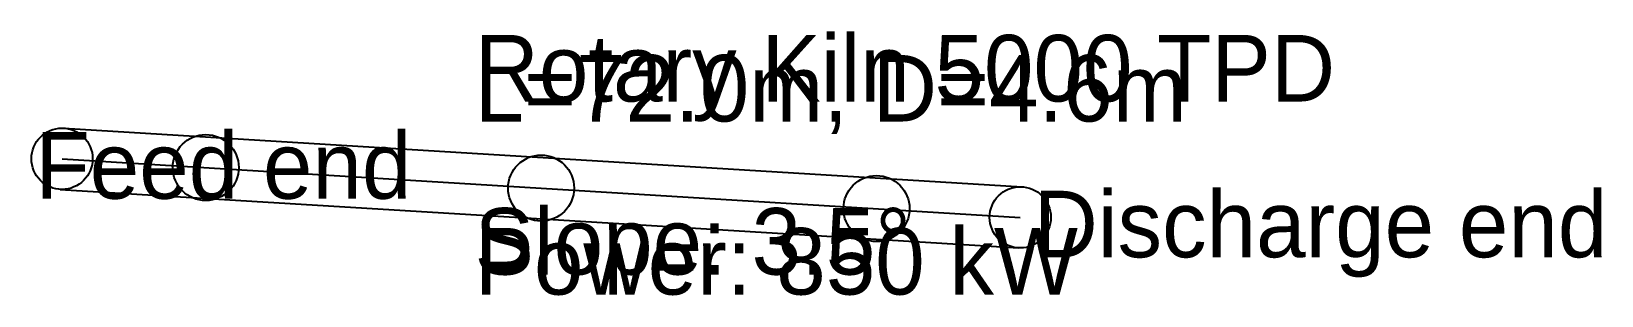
# Model space of a CAD drawing. Header units: metres. Extents: x -2 to 116, y -10 to 10.
import ezdxf

# ---------------------------------------------------------------- set-up
doc = ezdxf.new("R2010")
doc.units = ezdxf.units.M

msp = doc.modelspace()

# ---------------------------------------------------------------- linework, layer by layer
for p, q in [((0.14, 2.3), (72.14, -2.11)), ((0, 0), (72, -4.4)), ((-0.14, -2.3), (71.86, -6.7))]:
    msp.add_line(p, q)
for centre, radius in [((0, 0), 2.3), ((10.8, -0.66), 2.48), ((36, -2.2), 2.48), ((61.2, -3.74), 2.48), ((72, -4.4), 2.3)]:
    msp.add_circle(centre, radius)

# ---------------------------------------------------------------- texts
for s, p in [('Rotary Kiln 5000 TPD', (31, 4.3)), ('L=72.0m, D=4.6m', (31, 2.8)), ('Feed end', (-2, -3)), ('Discharge end', (73, -7.4)), ('Slope: 3.5°', (31, -8.7)), ('Power: 850 kW', (31, -10.2))]:
    msp.add_text(s, height=5).set_placement(p)

doc.saveas('drawing.dxf')
